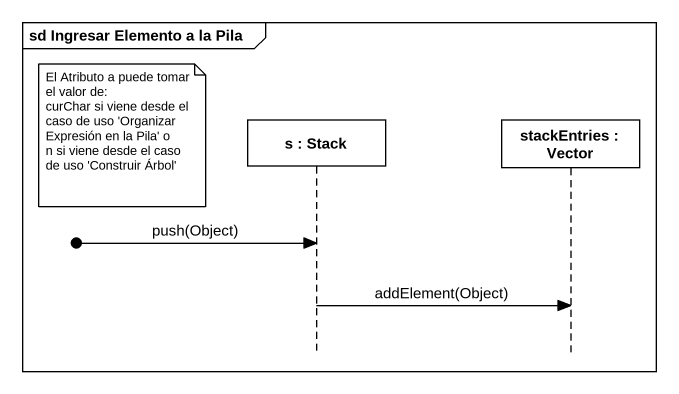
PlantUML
@startuml
mainframe sd Ingresar Elemento a la Pila
hide footbox
participant "s : Stack" as s
participant "stackEntries : Vector" as stackEntries

note left of s
  El Atributo a puede tomar el valor de:
  curChar si viene desde el caso de uso 'Organizar Expresión en la Pila' o
  n si viene desde el caso de uso 'Construir Árbol'
end note
[o-> s : push(Object)
s -> stackEntries : addElement(Object)
@enduml
